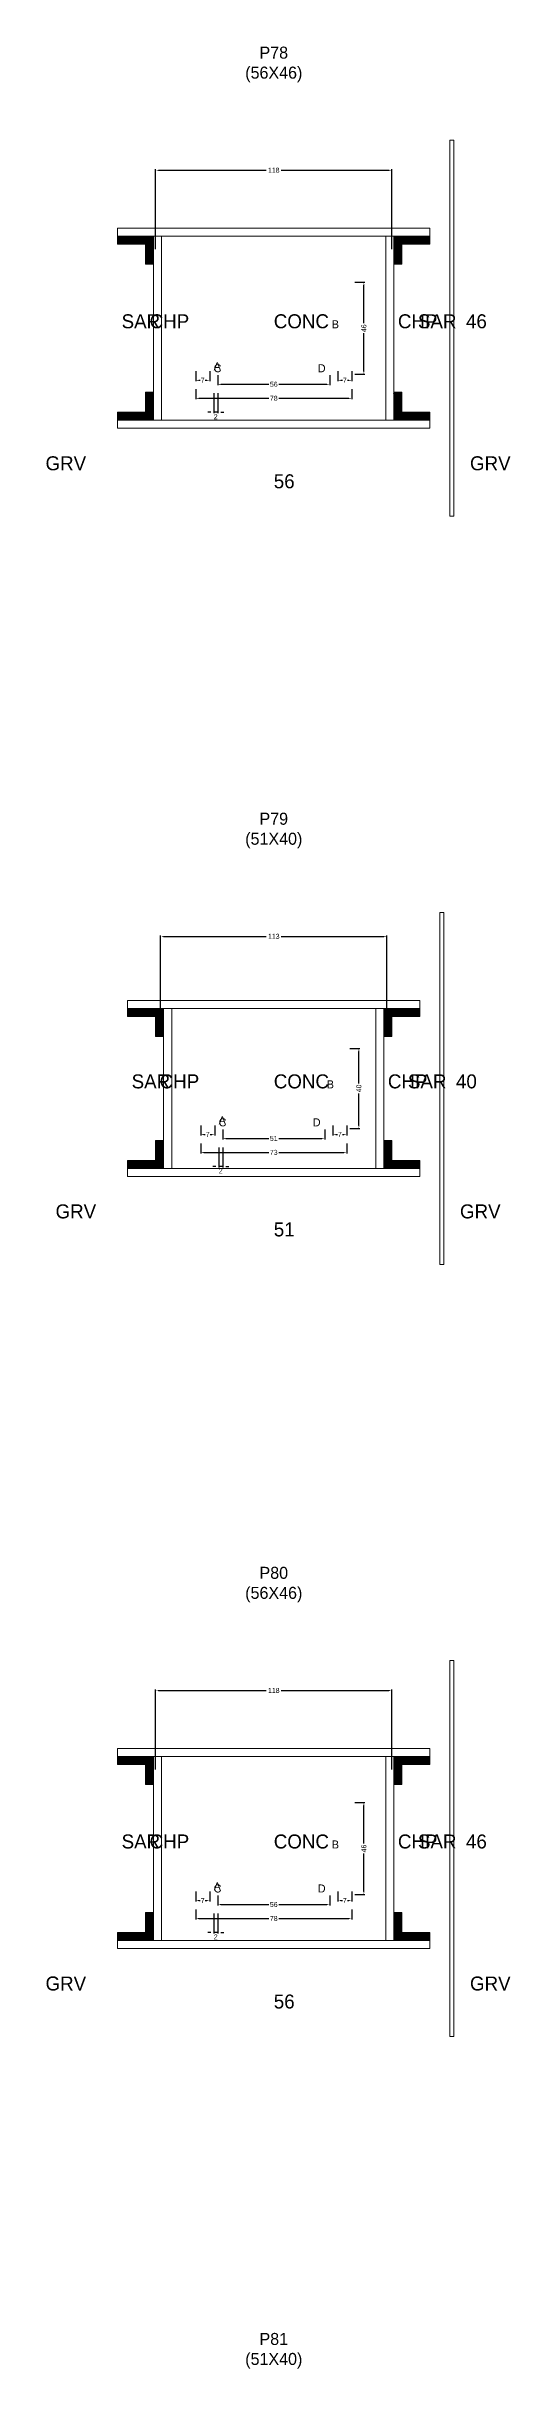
# Model space of a CAD drawing. Header units: centimetres. Extents: x -10500 to 4121, y -45226 to 295.
# Drawn here: x -114 to 118, y -13800 to -12639 of the extents above; entities that cross this region are included whole.
import ezdxf

# ---------------------------------------------------------------- set-up
doc = ezdxf.new("R2010")
doc.units = ezdxf.units.CM
for name, color, linetype in [('COTA', 241, 'Continuous'), ('Hachura', 251, 'Continuous'), ('NOMENCLATURA', 7, 'Continuous'), ('SARRAFO', 251, 'Continuous'), ('Texto Seção', 7, 'Continuous')]:
    doc.layers.add(name, color=color, linetype=linetype)
doc.dimstyles.new('cotax2', dxfattribs={"dimtxt": 2.5, "dimasz": 1.5, "dimexe": 0.5, "dimexo": 0.5, "dimgap": 0.5, "dimtad": 1, "dimcen": 2.5, "dimazin": 3, "dimtfac": 1, "dimtmove": 0, "dimatfit": 3})

# ---------------------------------------------------------------- blocks, each defined once
blk = doc.blocks.new('_CLOSEDFILLED')
at = {"color": 0, "linetype": 'BYBLOCK'}
blk.add_solid([(-1, 0.16), (0, 0), (-1, -0.16)], dxfattribs=at)
blk = doc.blocks.new('*D898')
for p, q in [((-39, -12810.5), (-39, -12815.5)), ((-37.5, -12815), (-2.5, -12815)), ((2.5, -12815), (37.5, -12815)), ((39, -12810.5), (39, -12815.5))]:
    blk.add_line(p, q)
at = {"layer": 'Defpoints'}
for p in [(-39, -12810), (-39, -12815), (39, -12810)]:
    blk.add_point(p, dxfattribs=at)
at = {"layer": 'COTA', "xscale": 1.5, "yscale": 1.5, "rotation": 180}
blk.add_blockref('_CLOSEDFILLED', (-39, -12815), dxfattribs=at)
at = {"layer": 'COTA', "xscale": 1.5, "yscale": 1.5}
blk.add_blockref('_CLOSEDFILLED', (39, -12815), dxfattribs=at)
at = {"layer": 'COTA', "insert": (0, -12815), "char_height": 2.5, "attachment_point": 5}
blk.add_mtext('78', dxfattribs=at)
blk = doc.blocks.new('*D899')
for p, q in [((-28, -12803.5), (-28, -12808.5)), ((28, -12803.5), (28, -12808.5)), ((-26.5, -12808), (-2.5, -12808)), ((2.5, -12808), (26.5, -12808))]:
    blk.add_line(p, q)
at = {"layer": 'Defpoints'}
for p in [(-28, -12803), (28, -12803), (-28, -12808)]:
    blk.add_point(p, dxfattribs=at)
at = {"layer": 'COTA', "xscale": 1.5, "yscale": 1.5, "rotation": 180}
blk.add_blockref('_CLOSEDFILLED', (-28, -12808), dxfattribs=at)
at = {"layer": 'COTA', "xscale": 1.5, "yscale": 1.5}
blk.add_blockref('_CLOSEDFILLED', (28, -12808), dxfattribs=at)
at = {"layer": 'COTA', "insert": (0, -12808), "char_height": 2.5, "attachment_point": 5}
blk.add_mtext('56', dxfattribs=at)
blk = doc.blocks.new('*D900')
for p, q in [((40.5, -12757), (45.5, -12757)), ((45, -12777.5), (45, -12758.5)), ((45, -12801.5), (45, -12782.5)), ((40.5, -12803), (45.5, -12803))]:
    blk.add_line(p, q)
at = {"layer": 'Defpoints'}
for p in [(40, -12757), (40, -12803), (45, -12803)]:
    blk.add_point(p, dxfattribs=at)
at = {"layer": 'COTA', "xscale": 1.5, "yscale": 1.5}
for p, rotation in [((45, -12757), 90), ((45, -12803), 270)]:
    blk.add_blockref('_CLOSEDFILLED', p, dxfattribs=dict(at, rotation=rotation))
at = {"layer": 'COTA', "insert": (45, -12780), "char_height": 2.5, "attachment_point": 5, "rotation": 90}
blk.add_mtext('46', dxfattribs=at)
blk = doc.blocks.new('*D901')
for p, q in [((-39, -12801.5), (-39, -12806.5)), ((-32, -12801.5), (-32, -12806.5)), ((-37.5, -12806), (-36.75, -12806)), ((-34.25, -12806), (-33.5, -12806))]:
    blk.add_line(p, q)
at = {"layer": 'Defpoints'}
for p in [(-39, -12801), (-32, -12801), (-39, -12806)]:
    blk.add_point(p, dxfattribs=at)
at = {"layer": 'COTA', "xscale": 1.5, "yscale": 1.5, "rotation": 180}
blk.add_blockref('_CLOSEDFILLED', (-39, -12806), dxfattribs=at)
at = {"layer": 'COTA', "xscale": 1.5, "yscale": 1.5}
blk.add_blockref('_CLOSEDFILLED', (-32, -12806), dxfattribs=at)
at = {"layer": 'COTA', "insert": (-35.5, -12806), "char_height": 2.5, "attachment_point": 5}
blk.add_mtext('7', dxfattribs=at)
blk = doc.blocks.new('*D902')
for p, q in [((32, -12801.5), (32, -12806.5)), ((39, -12801.5), (39, -12806.5)), ((33.5, -12806), (34.25, -12806)), ((36.75, -12806), (37.5, -12806))]:
    blk.add_line(p, q)
at = {"layer": 'Defpoints'}
for p in [(32, -12801), (39, -12801), (32, -12806)]:
    blk.add_point(p, dxfattribs=at)
at = {"layer": 'COTA', "xscale": 1.5, "yscale": 1.5, "rotation": 180}
blk.add_blockref('_CLOSEDFILLED', (32, -12806), dxfattribs=at)
at = {"layer": 'COTA', "xscale": 1.5, "yscale": 1.5}
blk.add_blockref('_CLOSEDFILLED', (39, -12806), dxfattribs=at)
at = {"layer": 'COTA', "insert": (35.5, -12806), "char_height": 2.5, "attachment_point": 5}
blk.add_mtext('7', dxfattribs=at)
blk = doc.blocks.new('*D903')
for p, q in [((-59, -12740.5), (-59, -12700.5)), ((-57.5, -12701), (-3.75, -12701)), ((3.75, -12701), (57.5, -12701)), ((59, -12740.5), (59, -12700.5))]:
    blk.add_line(p, q)
at = {"layer": 'Defpoints'}
for p in [(-59, -12701), (-59, -12741), (59, -12741)]:
    blk.add_point(p, dxfattribs=at)
at = {"layer": 'COTA', "xscale": 1.5, "yscale": 1.5, "rotation": 180}
blk.add_blockref('_CLOSEDFILLED', (-59, -12701), dxfattribs=at)
at = {"layer": 'COTA', "xscale": 1.5, "yscale": 1.5}
blk.add_blockref('_CLOSEDFILLED', (59, -12701), dxfattribs=at)
at = {"layer": 'COTA', "insert": (0, -12701), "char_height": 2.5, "attachment_point": 5}
blk.add_mtext('118', dxfattribs=at)
blk = doc.blocks.new('*D924')
for p, q in [((-36.5, -13187.5), (-36.5, -13192.5)), ((36.5, -13187.5), (36.5, -13192.5)), ((-35, -13192), (-2.5, -13192)), ((2.5, -13192), (35, -13192))]:
    blk.add_line(p, q)
at = {"layer": 'Defpoints'}
for p in [(-36.5, -13187), (36.5, -13187), (-36.5, -13192)]:
    blk.add_point(p, dxfattribs=at)
at = {"layer": 'COTA', "xscale": 1.5, "yscale": 1.5, "rotation": 180}
blk.add_blockref('_CLOSEDFILLED', (-36.5, -13192), dxfattribs=at)
at = {"layer": 'COTA', "xscale": 1.5, "yscale": 1.5}
blk.add_blockref('_CLOSEDFILLED', (36.5, -13192), dxfattribs=at)
at = {"layer": 'COTA', "insert": (0, -13192), "char_height": 2.5, "attachment_point": 5}
blk.add_mtext('73', dxfattribs=at)
blk = doc.blocks.new('*D925')
for p, q in [((-25.5, -13180.5), (-25.5, -13185.5)), ((-24, -13185), (-2.5, -13185)), ((2.5, -13185), (24, -13185)), ((25.5, -13180.5), (25.5, -13185.5))]:
    blk.add_line(p, q)
at = {"layer": 'Defpoints'}
for p in [(-25.5, -13180), (-25.5, -13185), (25.5, -13180)]:
    blk.add_point(p, dxfattribs=at)
at = {"layer": 'COTA', "xscale": 1.5, "yscale": 1.5, "rotation": 180}
blk.add_blockref('_CLOSEDFILLED', (-25.5, -13185), dxfattribs=at)
at = {"layer": 'COTA', "xscale": 1.5, "yscale": 1.5}
blk.add_blockref('_CLOSEDFILLED', (25.5, -13185), dxfattribs=at)
at = {"layer": 'COTA', "insert": (0, -13185), "char_height": 2.5, "attachment_point": 5}
blk.add_mtext('51', dxfattribs=at)
blk = doc.blocks.new('*D926')
for p, q in [((38, -13140), (43, -13140)), ((42.5, -13157.5), (42.5, -13141.5)), ((42.5, -13178.5), (42.5, -13162.5)), ((38, -13180), (43, -13180))]:
    blk.add_line(p, q)
at = {"layer": 'Defpoints'}
for p in [(37.5, -13140), (37.5, -13180), (42.5, -13180)]:
    blk.add_point(p, dxfattribs=at)
at = {"layer": 'COTA', "xscale": 1.5, "yscale": 1.5}
for p, rotation in [((42.5, -13140), 90), ((42.5, -13180), 270)]:
    blk.add_blockref('_CLOSEDFILLED', p, dxfattribs=dict(at, rotation=rotation))
at = {"layer": 'COTA', "insert": (42.5, -13160), "char_height": 2.5, "attachment_point": 5, "rotation": 90}
blk.add_mtext('40', dxfattribs=at)
blk = doc.blocks.new('*D927')
for p, q in [((-36.5, -13178.5), (-36.5, -13183.5)), ((-35, -13183), (-34.25, -13183)), ((-31.75, -13183), (-31, -13183)), ((-29.5, -13178.5), (-29.5, -13183.5))]:
    blk.add_line(p, q)
at = {"layer": 'Defpoints'}
for p in [(-36.5, -13178), (-36.5, -13183), (-29.5, -13178)]:
    blk.add_point(p, dxfattribs=at)
at = {"layer": 'COTA', "xscale": 1.5, "yscale": 1.5, "rotation": 180}
blk.add_blockref('_CLOSEDFILLED', (-36.5, -13183), dxfattribs=at)
at = {"layer": 'COTA', "xscale": 1.5, "yscale": 1.5}
blk.add_blockref('_CLOSEDFILLED', (-29.5, -13183), dxfattribs=at)
at = {"layer": 'COTA', "insert": (-33, -13183), "char_height": 2.5, "attachment_point": 5}
blk.add_mtext('7', dxfattribs=at)
blk = doc.blocks.new('*D928')
for p, q in [((29.5, -13178.5), (29.5, -13183.5)), ((31, -13183), (31.75, -13183)), ((34.25, -13183), (35, -13183)), ((36.5, -13178.5), (36.5, -13183.5))]:
    blk.add_line(p, q)
at = {"layer": 'Defpoints'}
for p in [(29.5, -13178), (29.5, -13183), (36.5, -13178)]:
    blk.add_point(p, dxfattribs=at)
at = {"layer": 'COTA', "xscale": 1.5, "yscale": 1.5, "rotation": 180}
blk.add_blockref('_CLOSEDFILLED', (29.5, -13183), dxfattribs=at)
at = {"layer": 'COTA', "xscale": 1.5, "yscale": 1.5}
blk.add_blockref('_CLOSEDFILLED', (36.5, -13183), dxfattribs=at)
at = {"layer": 'COTA', "insert": (33, -13183), "char_height": 2.5, "attachment_point": 5}
blk.add_mtext('7', dxfattribs=at)
blk = doc.blocks.new('*D929')
for p, q in [((-56.5, -13123.5), (-56.5, -13083.5)), ((-55, -13084), (-3.75, -13084)), ((3.75, -13084), (55, -13084)), ((56.5, -13123.5), (56.5, -13083.5))]:
    blk.add_line(p, q)
at = {"layer": 'Defpoints'}
for p in [(-56.5, -13084), (-56.5, -13124), (56.5, -13124)]:
    blk.add_point(p, dxfattribs=at)
at = {"layer": 'COTA', "xscale": 1.5, "yscale": 1.5, "rotation": 180}
blk.add_blockref('_CLOSEDFILLED', (-56.5, -13084), dxfattribs=at)
at = {"layer": 'COTA', "xscale": 1.5, "yscale": 1.5}
blk.add_blockref('_CLOSEDFILLED', (56.5, -13084), dxfattribs=at)
at = {"layer": 'COTA', "insert": (0, -13084), "char_height": 2.5, "attachment_point": 5}
blk.add_mtext('113', dxfattribs=at)
blk = doc.blocks.new('*D950')
for p, q in [((-39, -13570.5), (-39, -13575.5)), ((39, -13570.5), (39, -13575.5)), ((-37.5, -13575), (-2.5, -13575)), ((2.5, -13575), (37.5, -13575))]:
    blk.add_line(p, q)
at = {"layer": 'Defpoints'}
for p in [(-39, -13570), (39, -13570), (-39, -13575)]:
    blk.add_point(p, dxfattribs=at)
at = {"layer": 'COTA', "xscale": 1.5, "yscale": 1.5, "rotation": 180}
blk.add_blockref('_CLOSEDFILLED', (-39, -13575), dxfattribs=at)
at = {"layer": 'COTA', "xscale": 1.5, "yscale": 1.5}
blk.add_blockref('_CLOSEDFILLED', (39, -13575), dxfattribs=at)
at = {"layer": 'COTA', "insert": (0, -13575), "char_height": 2.5, "attachment_point": 5}
blk.add_mtext('78', dxfattribs=at)
blk = doc.blocks.new('*D951')
for p, q in [((-28, -13563.5), (-28, -13568.5)), ((-26.5, -13568), (-2.5, -13568)), ((2.5, -13568), (26.5, -13568)), ((28, -13563.5), (28, -13568.5))]:
    blk.add_line(p, q)
at = {"layer": 'Defpoints'}
for p in [(-28, -13563), (-28, -13568), (28, -13563)]:
    blk.add_point(p, dxfattribs=at)
at = {"layer": 'COTA', "xscale": 1.5, "yscale": 1.5, "rotation": 180}
blk.add_blockref('_CLOSEDFILLED', (-28, -13568), dxfattribs=at)
at = {"layer": 'COTA', "xscale": 1.5, "yscale": 1.5}
blk.add_blockref('_CLOSEDFILLED', (28, -13568), dxfattribs=at)
at = {"layer": 'COTA', "insert": (0, -13568), "char_height": 2.5, "attachment_point": 5}
blk.add_mtext('56', dxfattribs=at)
blk = doc.blocks.new('*D952')
for p, q in [((40.5, -13517), (45.5, -13517)), ((45, -13537.5), (45, -13518.5)), ((45, -13561.5), (45, -13542.5)), ((40.5, -13563), (45.5, -13563))]:
    blk.add_line(p, q)
at = {"layer": 'Defpoints'}
for p in [(40, -13517), (40, -13563), (45, -13563)]:
    blk.add_point(p, dxfattribs=at)
at = {"layer": 'COTA', "xscale": 1.5, "yscale": 1.5}
for p, rotation in [((45, -13517), 90), ((45, -13563), 270)]:
    blk.add_blockref('_CLOSEDFILLED', p, dxfattribs=dict(at, rotation=rotation))
at = {"layer": 'COTA', "insert": (45, -13540), "char_height": 2.5, "attachment_point": 5, "rotation": 90}
blk.add_mtext('46', dxfattribs=at)
blk = doc.blocks.new('*D953')
for p, q in [((-39, -13561.5), (-39, -13566.5)), ((-37.5, -13566), (-36.75, -13566)), ((-34.25, -13566), (-33.5, -13566)), ((-32, -13561.5), (-32, -13566.5))]:
    blk.add_line(p, q)
at = {"layer": 'Defpoints'}
for p in [(-39, -13561), (-39, -13566), (-32, -13561)]:
    blk.add_point(p, dxfattribs=at)
at = {"layer": 'COTA', "xscale": 1.5, "yscale": 1.5, "rotation": 180}
blk.add_blockref('_CLOSEDFILLED', (-39, -13566), dxfattribs=at)
at = {"layer": 'COTA', "xscale": 1.5, "yscale": 1.5}
blk.add_blockref('_CLOSEDFILLED', (-32, -13566), dxfattribs=at)
at = {"layer": 'COTA', "insert": (-35.5, -13566), "char_height": 2.5, "attachment_point": 5}
blk.add_mtext('7', dxfattribs=at)
blk = doc.blocks.new('*D954')
for p, q in [((32, -13561.5), (32, -13566.5)), ((33.5, -13566), (34.25, -13566)), ((36.75, -13566), (37.5, -13566)), ((39, -13561.5), (39, -13566.5))]:
    blk.add_line(p, q)
at = {"layer": 'Defpoints'}
for p in [(32, -13561), (32, -13566), (39, -13561)]:
    blk.add_point(p, dxfattribs=at)
at = {"layer": 'COTA', "xscale": 1.5, "yscale": 1.5, "rotation": 180}
blk.add_blockref('_CLOSEDFILLED', (32, -13566), dxfattribs=at)
at = {"layer": 'COTA', "xscale": 1.5, "yscale": 1.5}
blk.add_blockref('_CLOSEDFILLED', (39, -13566), dxfattribs=at)
at = {"layer": 'COTA', "insert": (35.5, -13566), "char_height": 2.5, "attachment_point": 5}
blk.add_mtext('7', dxfattribs=at)
blk = doc.blocks.new('*D955')
for p, q in [((-59, -13500.5), (-59, -13460.5)), ((-57.5, -13461), (-3.75, -13461)), ((3.75, -13461), (57.5, -13461)), ((59, -13500.5), (59, -13460.5))]:
    blk.add_line(p, q)
at = {"layer": 'Defpoints'}
for p in [(-59, -13461), (-59, -13501), (59, -13501)]:
    blk.add_point(p, dxfattribs=at)
at = {"layer": 'COTA', "xscale": 1.5, "yscale": 1.5, "rotation": 180}
blk.add_blockref('_CLOSEDFILLED', (-59, -13461), dxfattribs=at)
at = {"layer": 'COTA', "xscale": 1.5, "yscale": 1.5}
blk.add_blockref('_CLOSEDFILLED', (59, -13461), dxfattribs=at)
at = {"layer": 'COTA', "insert": (0, -13461), "char_height": 2.5, "attachment_point": 5}
blk.add_mtext('118', dxfattribs=at)

msp = doc.modelspace()

# ---------------------------------------------------------------- hatches: boundary and pattern name
at = {"layer": 'SARRAFO'}
h = msp.add_hatch(dxfattribs=at)
h.set_pattern_fill('SOLID', scale=2)
h.paths.add_polyline_path([(-78, -12738), (-64, -12738), (-64, -12734), (-78, -12734)])
h = msp.add_hatch(dxfattribs=at)
h.set_pattern_fill('SOLID', scale=2)
h.paths.add_polyline_path([(-64, -12748), (-60, -12748), (-60, -12734), (-64, -12734)])
h = msp.add_hatch(dxfattribs=at)
h.set_pattern_fill('SOLID', scale=2)
h.paths.add_polyline_path([(60, -12748), (64, -12748), (64, -12734), (60, -12734)])
h = msp.add_hatch(dxfattribs=at)
h.set_pattern_fill('SOLID', scale=2)
h.paths.add_polyline_path([(64, -12738), (78, -12738), (78, -12734), (64, -12734)])
h = msp.add_hatch(dxfattribs=at)
h.set_pattern_fill('SOLID', scale=2)
h.paths.add_polyline_path([(-64, -12826), (-60, -12826), (-60, -12812), (-64, -12812)])
h = msp.add_hatch(dxfattribs=at)
h.set_pattern_fill('SOLID', scale=2)
h.paths.add_polyline_path([(60, -12826), (64, -12826), (64, -12812), (60, -12812)])
h = msp.add_hatch(dxfattribs=at)
h.set_pattern_fill('SOLID', scale=2)
h.paths.add_polyline_path([(-78, -12826), (-64, -12826), (-64, -12822), (-78, -12822)])
h = msp.add_hatch(dxfattribs=at)
h.set_pattern_fill('SOLID', scale=2)
h.paths.add_polyline_path([(64, -12826), (78, -12826), (78, -12822), (64, -12822)])
h = msp.add_hatch(dxfattribs=at)
h.set_pattern_fill('SOLID', scale=2)
h.paths.add_polyline_path([(-73, -13124), (-59, -13124), (-59, -13120), (-73, -13120)])
h = msp.add_hatch(dxfattribs=at)
h.set_pattern_fill('SOLID', scale=2)
h.paths.add_polyline_path([(-59, -13134), (-55, -13134), (-55, -13120), (-59, -13120)])
h = msp.add_hatch(dxfattribs=at)
h.set_pattern_fill('SOLID', scale=2)
h.paths.add_polyline_path([(55, -13134), (59, -13134), (59, -13120), (55, -13120)])
h = msp.add_hatch(dxfattribs=at)
h.set_pattern_fill('SOLID', scale=2)
h.paths.add_polyline_path([(59, -13124), (73, -13124), (73, -13120), (59, -13120)])
h = msp.add_hatch(dxfattribs=at)
h.set_pattern_fill('SOLID', scale=2)
h.paths.add_polyline_path([(-59, -13200), (-55, -13200), (-55, -13186), (-59, -13186)])
h = msp.add_hatch(dxfattribs=at)
h.set_pattern_fill('SOLID', scale=2)
h.paths.add_polyline_path([(55, -13200), (59, -13200), (59, -13186), (55, -13186)])
h = msp.add_hatch(dxfattribs=at)
h.set_pattern_fill('SOLID', scale=2)
h.paths.add_polyline_path([(-73, -13200), (-59, -13200), (-59, -13196), (-73, -13196)])
h = msp.add_hatch(dxfattribs=at)
h.set_pattern_fill('SOLID', scale=2)
h.paths.add_polyline_path([(59, -13200), (73, -13200), (73, -13196), (59, -13196)])
h = msp.add_hatch(dxfattribs=at)
h.set_pattern_fill('SOLID', scale=2)
h.paths.add_polyline_path([(-78, -13498), (-64, -13498), (-64, -13494), (-78, -13494)])
h = msp.add_hatch(dxfattribs=at)
h.set_pattern_fill('SOLID', scale=2)
h.paths.add_polyline_path([(-64, -13508), (-60, -13508), (-60, -13494), (-64, -13494)])
h = msp.add_hatch(dxfattribs=at)
h.set_pattern_fill('SOLID', scale=2)
h.paths.add_polyline_path([(60, -13508), (64, -13508), (64, -13494), (60, -13494)])
h = msp.add_hatch(dxfattribs=at)
h.set_pattern_fill('SOLID', scale=2)
h.paths.add_polyline_path([(64, -13498), (78, -13498), (78, -13494), (64, -13494)])
h = msp.add_hatch(dxfattribs=at)
h.set_pattern_fill('SOLID', scale=2)
h.paths.add_polyline_path([(-78, -13586), (-64, -13586), (-64, -13582), (-78, -13582)])
h = msp.add_hatch(dxfattribs=at)
h.set_pattern_fill('SOLID', scale=2)
h.paths.add_polyline_path([(-64, -13586), (-60, -13586), (-60, -13572), (-64, -13572)])
h = msp.add_hatch(dxfattribs=at)
h.set_pattern_fill('SOLID', scale=2)
h.paths.add_polyline_path([(60, -13586), (64, -13586), (64, -13572), (60, -13572)])
h = msp.add_hatch(dxfattribs=at)
h.set_pattern_fill('SOLID', scale=2)
h.paths.add_polyline_path([(64, -13586), (78, -13586), (78, -13582), (64, -13582)])

# ---------------------------------------------------------------- linework, layer by layer
at = {"layer": 'Hachura', "lineweight": 13}
for points in [[(88, -12874), (90, -12874), (90, -12686), (88, -12686)], [(83, -13248), (85, -13248), (85, -13072), (83, -13072)], [(88, -13634), (90, -13634), (90, -13446), (88, -13446)]]:
    msp.add_lwpolyline(points, close=True, dxfattribs=at)
at = {"layer": 'Hachura', "lineweight": 18}
for points in [[(-78, -12734), (78, -12734), (78, -12730), (-78, -12730)], [(-60, -12826), (-56, -12826), (-56, -12734), (-60, -12734)], [(56, -12826), (60, -12826), (60, -12734), (56, -12734)], [(-78, -12830), (78, -12830), (78, -12826), (-78, -12826)], [(-73, -13120), (73, -13120), (73, -13116), (-73, -13116)], [(-55, -13200), (-51, -13200), (-51, -13120), (-55, -13120)], [(51, -13200), (55, -13200), (55, -13120), (51, -13120)], [(-73, -13204), (73, -13204), (73, -13200), (-73, -13200)], [(-78, -13494), (78, -13494), (78, -13490), (-78, -13490)], [(-60, -13586), (-56, -13586), (-56, -13494), (-60, -13494)], [(56, -13586), (60, -13586), (60, -13494), (56, -13494)], [(-78, -13590), (78, -13590), (78, -13586), (-78, -13586)]]:
    msp.add_lwpolyline(points, close=True, dxfattribs=at)
at = {"layer": 'SARRAFO', "lineweight": 13}
for points in [[(-78, -12738), (-64, -12738), (-64, -12734), (-78, -12734)], [(-64, -12748), (-60, -12748), (-60, -12734), (-64, -12734)], [(60, -12748), (64, -12748), (64, -12734), (60, -12734)], [(64, -12738), (78, -12738), (78, -12734), (64, -12734)], [(-64, -12826), (-60, -12826), (-60, -12812), (-64, -12812)], [(60, -12826), (64, -12826), (64, -12812), (60, -12812)], [(-78, -12826), (-64, -12826), (-64, -12822), (-78, -12822)], [(64, -12826), (78, -12826), (78, -12822), (64, -12822)], [(-73, -13124), (-59, -13124), (-59, -13120), (-73, -13120)], [(-59, -13134), (-55, -13134), (-55, -13120), (-59, -13120)], [(55, -13134), (59, -13134), (59, -13120), (55, -13120)], [(59, -13124), (73, -13124), (73, -13120), (59, -13120)], [(-59, -13200), (-55, -13200), (-55, -13186), (-59, -13186)], [(55, -13200), (59, -13200), (59, -13186), (55, -13186)], [(-73, -13200), (-59, -13200), (-59, -13196), (-73, -13196)], [(59, -13200), (73, -13200), (73, -13196), (59, -13196)], [(-78, -13498), (-64, -13498), (-64, -13494), (-78, -13494)], [(-64, -13508), (-60, -13508), (-60, -13494), (-64, -13494)], [(60, -13508), (64, -13508), (64, -13494), (60, -13494)], [(64, -13498), (78, -13498), (78, -13494), (64, -13494)], [(-78, -13586), (-64, -13586), (-64, -13582), (-78, -13582)], [(-64, -13586), (-60, -13586), (-60, -13572), (-64, -13572)], [(60, -13586), (64, -13586), (64, -13572), (60, -13572)], [(64, -13586), (78, -13586), (78, -13582), (64, -13582)]]:
    msp.add_lwpolyline(points, close=True, dxfattribs=at)

# ---------------------------------------------------------------- texts
at = {"layer": 'NOMENCLATURA'}
for s, p in [('B', (29, -12780)), ('A', (-30, -12801)), ('C', (-30, -12802)), ('D', (22, -12802)), ('B', (26.5, -13160)), ('A', (-27.5, -13178)), ('C', (-27.5, -13179)), ('D', (19.5, -13179)), ('B', (29, -13540)), ('A', (-30, -13561)), ('C', (-30, -13562)), ('D', (22, -13562))]:
    msp.add_text(s, height=4, dxfattribs=at).set_placement(p)
at = {"layer": 'NOMENCLATURA', "char_height": 6, "attachment_point": 8}
for s, insert in [('P78\\P(56X46)', (0, -12657)), ('P79\\P(51X40)', (0, -13040)), ('P80\\P(56X46)', (0, -13417)), ('P81\\P(51X40)', (0, -13800))]:
    msp.add_mtext(s, dxfattribs=dict(at, insert=insert))
at = {"layer": 'Texto Seção'}
for s, p in [('SAR', (-76, -12780)), ('CHP', (-62, -12780)), ('CONC', (0, -12780)), ('CHP', (62, -12780)), ('SAR', (72, -12780)), ('46', (96, -12780)), ('GRV', (-114, -12851)), ('GRV', (98, -12851)), ('56', (0, -12860)), ('SAR', (-71, -13160)), ('CHP', (-57, -13160)), ('CONC', (0, -13160)), ('CHP', (57, -13160)), ('SAR', (67, -13160)), ('40', (91, -13160)), ('GRV', (-109, -13225)), ('GRV', (93, -13225)), ('51', (0, -13234)), ('SAR', (-76, -13540)), ('CHP', (-62, -13540)), ('CONC', (0, -13540)), ('CHP', (62, -13540)), ('SAR', (72, -13540)), ('46', (96, -13540)), ('GRV', (-114, -13611)), ('GRV', (98, -13611)), ('56', (0, -13620))]:
    msp.add_text(s, height=7, dxfattribs=at).set_placement(p)

# ---------------------------------------------------------------- dimensions: what is measured, and where the dimension line sits
at = {"layer": 'COTA'}
for base, p1, p2, picture, middle in [((-59, -12701), (-59, -12741), (59, -12741), '*D903', (0, -12701)), ((-39, -12806), (-39, -12801), (-32, -12801), '*D901', (-35.5, -12806)), ((-28, -12808), (-28, -12803), (28, -12803), '*D899', (0, -12808)), ((32, -12806), (32, -12801), (39, -12801), '*D902', (35.5, -12806)), ((-39, -12815), (-39, -12810), (39, -12810), '*D898', (0, -12815)), ((-56.5, -13084), (-56.5, -13124), (56.5, -13124), '*D929', (0, -13084)), ((-36.5, -13183), (-36.5, -13178), (-29.5, -13178), '*D927', (-33, -13183)), ((-36.5, -13192), (-36.5, -13187), (36.5, -13187), '*D924', (0, -13192)), ((-25.5, -13185), (-25.5, -13180), (25.5, -13180), '*D925', (0, -13185)), ((29.5, -13183), (29.5, -13178), (36.5, -13178), '*D928', (33, -13183)), ((-59, -13461), (-59, -13501), (59, -13501), '*D955', (0, -13461)), ((-39, -13566), (-39, -13561), (-32, -13561), '*D953', (-35.5, -13566)), ((-39, -13575), (-39, -13570), (39, -13570), '*D950', (0, -13575)), ((-28, -13568), (-28, -13563), (28, -13563), '*D951', (0, -13568)), ((32, -13566), (32, -13561), (39, -13561), '*D954', (35.5, -13566))]:
    dim = msp.add_linear_dim(base=base, p1=p1, p2=p2, dimstyle='cotax2', dxfattribs=at)
    dim.commit()
    dim.dimension.update_dxf_attribs({"geometry": picture, "text_midpoint": middle})
for base, p1, p2, picture, middle in [((45, -12803), (40, -12803), (40, -12757), '*D900', (45, -12780)), ((42.5, -13180), (37.5, -13180), (37.5, -13140), '*D926', (42.5, -13160)), ((45, -13563), (40, -13563), (40, -13517), '*D952', (45, -13540))]:
    dim = msp.add_linear_dim(base=base, p1=p1, p2=p2, angle=90, dimstyle='cotax2', dxfattribs=at)
    dim.commit()
    dim.dimension.update_dxf_attribs({"geometry": picture, "text_midpoint": middle})
for base, p1, p2 in [((-28, -12822), (-28, -12812), (-30, -12812)), ((-25.5, -13199), (-25.5, -13189), (-27.5, -13189)), ((-28, -13582), (-28, -13572), (-30, -13572))]:
    msp.add_linear_dim(base=base, p1=p1, p2=p2, dimstyle='cotax2', dxfattribs=at).render()

doc.saveas('drawing.dxf')
